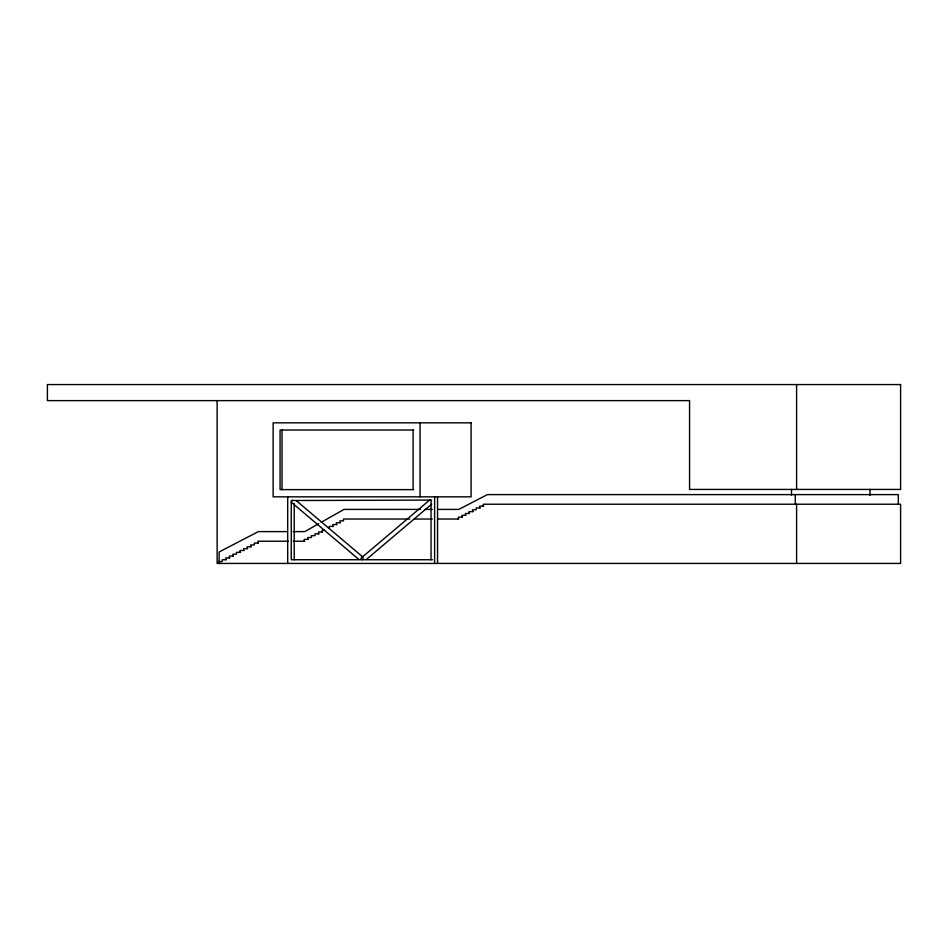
<?xml version="1.0" encoding="UTF-8"?>
<svg xmlns="http://www.w3.org/2000/svg" width="948" height="948" viewBox="0 0 948 948"><rect width="100%" height="100%" fill="white"/><g stroke="black" fill="none" stroke-linecap="round" stroke-linejoin="round"><path stroke-width="1.42" d="M291.546 501.385L292.517 500.082M363.167 558.514L362.041 559.735L361.247 558.514M361.164 558.064L429.93 499.821M366.343 559.486L431.719 504.099M318.682 523.734L304.758 531.615L293.157 531.615M321.218 522.301L344.006 509.408L420.533 509.408M413.589 430.036L280.087 430.036L280.087 489.618L413.589 489.618M483.776 506.078L479.724 506.078L479.724 507.927M480.209 507.927L476.157 507.927L476.157 509.775L472.59 509.775L472.59 511.624M424.953 509.408L432.312 509.408M438.201 509.408L458.808 509.408L487.343 494.607L898.325 494.607L898.325 504.229M473.076 511.624L469.023 511.624L469.023 513.484M469.509 513.484L465.456 513.484L465.456 515.333M465.942 515.333L461.877 515.333L461.877 517.181M462.375 517.181L458.311 517.181L458.311 519.03M409.749 519.03L343.508 519.03L343.508 520.879L339.941 520.879L339.941 522.727M414.158 519.03L432.312 519.03M437.703 519.03L458.808 519.03M340.439 522.727L336.374 522.727L336.374 524.576M336.86 524.576L332.807 524.576L332.807 526.424M333.293 526.424L329.24 526.424L329.24 528.285M324.489 530.133L322.107 530.133L322.107 531.982M287.363 531.615L258.377 531.615L219.13 551.961L219.13 563.432M322.593 531.982L318.54 531.982L318.54 533.831M319.026 533.831L314.973 533.831L314.973 535.679L311.406 535.679L311.406 537.528L307.839 537.528L307.839 539.376M308.325 539.376L304.272 539.376L304.272 541.225M288.322 541.225L257.892 541.225L257.892 543.086M293.157 541.225L304.758 541.225M258.377 543.086L254.325 543.086L254.325 544.934L250.758 544.934L250.758 546.783M251.244 546.783L247.191 546.783L247.191 548.631M247.677 548.631L243.612 548.631L243.612 550.48M244.11 550.48L240.045 550.48L240.045 552.329M240.543 552.329L236.479 552.329L236.479 554.177L232.912 554.177L232.912 556.026M233.409 556.026L229.345 556.026L229.345 557.886M229.843 557.886L225.778 557.886L225.778 559.735M226.276 559.735L222.211 559.735L222.211 561.583L218.644 561.583L218.644 563.432M432.513 559.735L291.261 559.735L291.261 500.532L431.601 500.082M296.451 500.781L362.954 557.116M291.273 502.191L358.913 559.486M870.003 489.429L870.003 495.354M796.593 384.568L796.593 489.429M796.593 504.229L796.593 563.432M795.301 494.607L795.301 504.229M791.509 489.429L791.509 495.354M483.29 506.078L483.29 504.229L900.6 504.229L900.6 563.432L217.128 563.432L217.128 400.625M437.549 496.835L437.549 563.432M434.611 496.835L434.611 563.432M431.044 500.532L431.044 559.735M420.047 422.832L420.047 496.835M413.103 430.036L413.103 489.618M294.212 503.495L294.212 559.735M287.694 496.835L287.694 563.432M282.042 430.036L282.042 489.618M900.6 384.568L47.4 384.568L47.4 400.625L689.563 400.625L689.563 489.429L900.6 489.429L900.6 384.568M471.073 422.832L273.131 422.832L273.131 496.835L471.073 496.835L471.073 422.832"/></g></svg>
